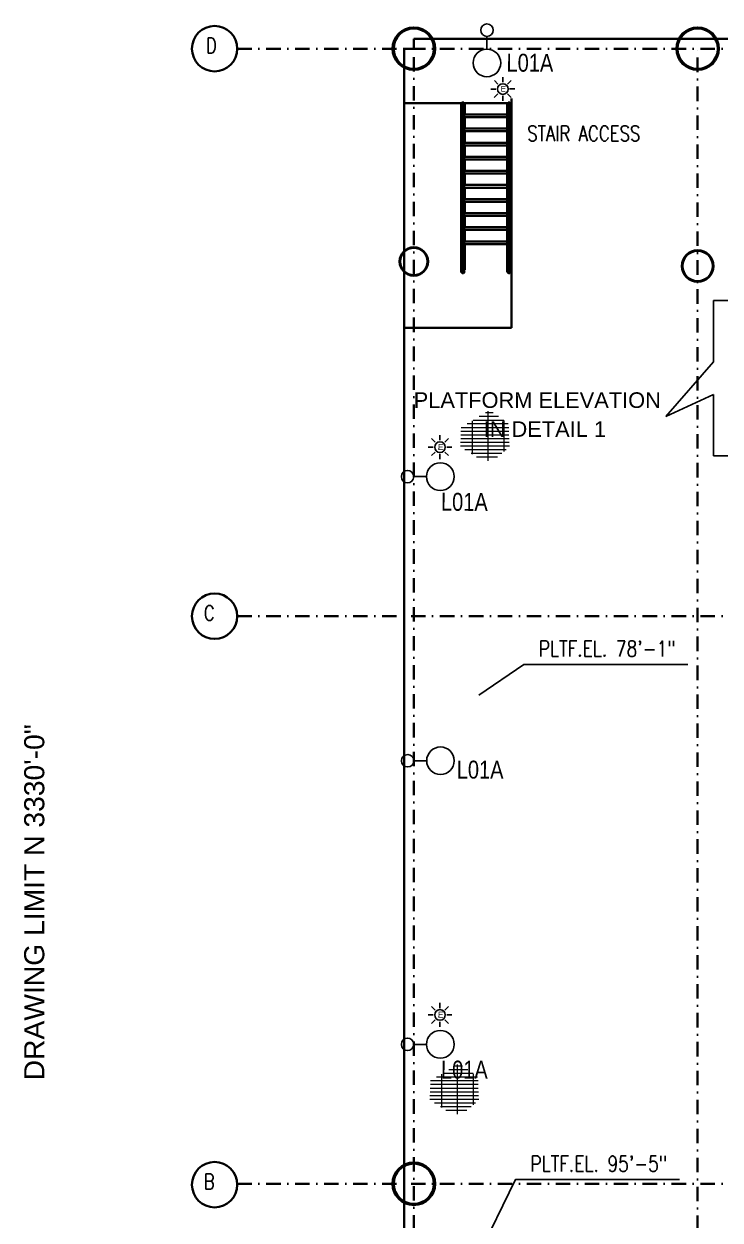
# Model space of a CAD drawing. Header units: inches. Extents: x 3135 to 9031, y -914 to 4011.
# Drawn here: x 3135 to 3723, y 2871 to 3882 of the extents above; entities that cross this region are included whole.
import ezdxf
from ezdxf.enums import TextEntityAlignment as Align

# ---------------------------------------------------------------- set-up
doc = ezdxf.new("R2010")
doc.units = ezdxf.units.IN
doc.header["$MEASUREMENT"] = 0
doc.linetypes.add('DASHDOT2', pattern=[12.700025, 6.350013, -3.175006, 0, -3.175006])
for name, color, linetype in [('Default', 7, 'Continuous'), ('E-LIGHTING', 41, 'Continuous'), ('TF_G_MATCHLINE', 7, 'Continuous'), ('TF_P_Stairs', 7, 'Continuous'), ('TF_P_Steel', 7, 'Continuous'), ('TF_S_GRATING', 7, 'Continuous')]:
    doc.layers.add(name, color=color, linetype=linetype)
doc.styles.add('Arial', font='arial.ttf')
doc.styles.add('ROMANS', font='romans.shx')

# ---------------------------------------------------------------- blocks, each defined once
blk = doc.blocks.new('TF_P_ELP_GRATING', base_point=(2.146, 13.23))
at = {"layer": 'TF_S_GRATING', "color": 8, "linetype": 'Continuous', "lineweight": 18}
for p, q in [((2.313, 13.474), (2.034, 13.474)), ((2.19, 13.523), (2.19, 12.866)), ((2.469, 13.328), (1.822, 13.328)), ((2.467, 13.279), (1.824, 13.279)), ((2.426, 13.377), (1.882, 13.377)), ((2.37, 13.425), (1.964, 13.425)), ((1.98, 13.435), (1.98, 12.994)), ((2.4, 13.399), (2.4, 12.99)), ((2.465, 13.23), (1.826, 13.23)), ((2.463, 13.182), (1.828, 13.182)), ((2.462, 13.133), (1.83, 13.133)), ((2.46, 13.084), (1.832, 13.084)), ((2.453, 13.035), (1.912, 13.035)), ((2.396, 12.987), (1.992, 12.987)), ((2.326, 12.938), (2.072, 12.938)), ((2.256, 12.889), (2.152, 12.889))]:
    blk.add_line(p, q, dxfattribs=at)
blk = doc.blocks.new('A$Cdd380a1b')
at = {"layer": 'Default', "color": 8, "linetype": 'Continuous', "lineweight": 35}
for centre in [(-76.5834, -5.1349), (-76.5834, -8.8849), (-76.5834, -12.6412)]:
    blk.add_circle(centre, 0.15, dxfattribs=at)
at = {"layer": 'TF_P_Stairs', "color": 8, "linetype": 'Continuous', "lineweight": 35}
for p, q in [((-74.9549, -5.4942), (-74.9549, -6.5959)), ((-74.9505, -6.5959), (-74.9505, -5.4942)), ((-74.9494, -5.5648), (-74.9494, -5.4981)), ((-74.9357, -5.4942), (-74.9357, -6.5959)), ((-74.9357, -5.4942), (-74.9357, -5.4942)), ((-74.9313, -5.4947), (-74.65, -5.4947)), ((-74.9313, -5.57), (-74.9313, -5.4947)), ((-74.65, -5.4942), (-74.65, -5.4947)), ((-74.65, -5.57), (-74.65, -5.4947)), ((-74.6456, -6.5959), (-74.6456, -5.4942)), ((-74.6445, -5.5648), (-74.6445, -5.4981)), ((-74.6308, -5.4942), (-74.6308, -5.4942)), ((-74.6308, -5.4942), (-74.6308, -6.5959)), ((-74.6263, -5.4942), (-74.6263, -6.5959)), ((-74.9494, -5.7883), (-74.9494, -5.5688)), ((-74.9313, -5.57), (-74.65, -5.57)), ((-74.9313, -5.6631), (-74.9313, -5.5878)), ((-74.9313, -5.5878), (-74.65, -5.5878)), ((-74.65, -5.57), (-74.65, -5.5878)), ((-74.65, -5.6631), (-74.65, -5.5878)), ((-74.6445, -5.7883), (-74.6445, -5.5688)), ((-74.9313, -5.6631), (-74.65, -5.6631)), ((-74.9313, -5.6809), (-74.65, -5.6809)), ((-74.9313, -5.7562), (-74.9313, -5.6809)), ((-74.65, -5.6631), (-74.65, -5.6809)), ((-74.65, -5.7562), (-74.65, -5.6809)), ((-74.9313, -5.7562), (-74.65, -5.7562)), ((-74.65, -5.7562), (-74.65, -5.774)), ((-74.9494, -6.0117), (-74.9494, -5.7922)), ((-74.9313, -5.8494), (-74.9313, -5.774)), ((-74.9313, -5.774), (-74.65, -5.774)), ((-74.65, -5.8494), (-74.65, -5.774)), ((-74.6445, -6.0117), (-74.6445, -5.7922)), ((-74.9313, -5.8494), (-74.65, -5.8494)), ((-74.9313, -5.9425), (-74.9313, -5.8671)), ((-74.9313, -5.8671), (-74.65, -5.8671)), ((-74.65, -5.8494), (-74.65, -5.8671)), ((-74.65, -5.9425), (-74.65, -5.8671)), ((-74.9313, -5.9425), (-74.65, -5.9425)), ((-74.9313, -5.9602), (-74.65, -5.9602)), ((-74.9313, -6.0356), (-74.9313, -5.9602)), ((-74.65, -5.9425), (-74.65, -5.9602)), ((-74.65, -6.0356), (-74.65, -5.9602)), ((-74.9494, -6.2352), (-74.9494, -6.0157)), ((-74.9313, -6.0356), (-74.65, -6.0356)), ((-74.9313, -6.0533), (-74.65, -6.0533)), ((-74.9313, -6.1287), (-74.9313, -6.0533)), ((-74.65, -6.0356), (-74.65, -6.0533)), ((-74.65, -6.1287), (-74.65, -6.0533)), ((-74.6445, -6.2352), (-74.6445, -6.0157)), ((-74.9313, -6.1287), (-74.65, -6.1287)), ((-74.9313, -6.2218), (-74.9313, -6.1464)), ((-74.9313, -6.1464), (-74.65, -6.1464)), ((-74.65, -6.1287), (-74.65, -6.1464)), ((-74.65, -6.2218), (-74.65, -6.1464)), ((-74.9494, -6.4587), (-74.9494, -6.2391)), ((-74.9313, -6.2218), (-74.65, -6.2218)), ((-74.9313, -6.3149), (-74.9313, -6.2395)), ((-74.9313, -6.2395), (-74.65, -6.2395)), ((-74.65, -6.2218), (-74.65, -6.2395)), ((-74.65, -6.3149), (-74.65, -6.2395)), ((-74.6445, -6.4587), (-74.6445, -6.2391)), ((-74.9313, -6.3149), (-74.65, -6.3149)), ((-74.65, -6.3149), (-74.65, -6.3326)), ((-74.9313, -6.408), (-74.9313, -6.3326)), ((-74.9313, -6.3326), (-74.65, -6.3326)), ((-74.65, -6.408), (-74.65, -6.3326)), ((-74.9494, -6.5959), (-74.9494, -6.4626)), ((-74.9313, -6.408), (-74.65, -6.408)), ((-74.9313, -6.5959), (-74.9313, -6.4257)), ((-74.9313, -6.4257), (-74.65, -6.4257)), ((-74.65, -6.408), (-74.65, -6.4257)), ((-74.65, -6.5959), (-74.65, -6.4257)), ((-74.6445, -6.5959), (-74.6445, -6.4626)), ((-74.9549, -6.5959), (-74.9549, -6.6114)), ((-74.9505, -6.6114), (-74.9505, -6.5959)), ((-74.9494, -6.6114), (-74.9494, -6.5959)), ((-74.9357, -6.5959), (-74.9357, -6.6114)), ((-74.6456, -6.6114), (-74.6456, -6.5959)), ((-74.6445, -6.6114), (-74.6445, -6.5959)), ((-74.6308, -6.5959), (-74.6308, -6.6114)), ((-74.6263, -6.5959), (-74.6263, -6.6114))]:
    blk.add_line(p, q, dxfattribs=at)
for centre, major_axis, start_param, end_param in [((-74.9431, -5.4942), (-0.00742, 0), 2.581806, 6.283185), ((-74.9431, -5.4942), (-0.00742, 0), 0, 0.559787), ((-74.6382, -5.4942), (0.00742, 0), 5.723399, 9.424778), ((-74.6382, -5.4942), (-0.00742, 0), 0, 0.559787), ((-74.9431, -6.6114), (-0.00742, 0), 0, 3.141593), ((-74.6382, -6.6114), (-0.00742, 0), 0, 3.141593)]:
    blk.add_ellipse(centre, major_axis=major_axis, ratio=0.642788, start_param=start_param, end_param=end_param, dxfattribs=at)
for centre in [(-74.9431, -5.4942), (-74.6382, -5.4942)]:
    blk.add_ellipse(centre, major_axis=(-0.00629, 0), ratio=0.642788, dxfattribs=at)
for points, degree, knots in [([(-74.9549, -6.6062), (-74.9549, -6.6114), (-74.9505, -6.6114)], 1, [0.5007248, 0.5007248, 0.625, 0.6483086, 0.6483086]), ([(-74.9505, -6.6114), (-74.9549, -6.6114), (-74.9549, -6.6062)], 1, [0.3516914, 0.3516914, 0.375, 0.4992752, 0.4992752]), ([(-74.9357, -6.6114), (-74.9357, -6.6131), (-74.9363, -6.6148), (-74.9373, -6.616), (-74.9377, -6.6165), (-74.9381, -6.6169), (-74.9386, -6.6173), (-74.9389, -6.6176), (-74.9393, -6.6178), (-74.9397, -6.618), (-74.94, -6.6182), (-74.9403, -6.6183), (-74.9406, -6.6184), (-74.9411, -6.6186), (-74.9416, -6.6187), (-74.9422, -6.6188), (-74.9425, -6.6188), (-74.9429, -6.6189), (-74.9433, -6.6188), (-74.9436, -6.6188), (-74.9439, -6.6188), (-74.9443, -6.6188), (-74.9446, -6.6187), (-74.945, -6.6186), (-74.9454, -6.6185), (-74.9458, -6.6183), (-74.9463, -6.6181), (-74.9467, -6.6179), (-74.9473, -6.6176), (-74.9479, -6.6171), (-74.9484, -6.6167), (-74.9491, -6.6159), (-74.9497, -6.6149), (-74.9501, -6.614), (-74.9504, -6.6131), (-74.9505, -6.6122), (-74.9505, -6.6114)], 3, [0.5, 0.5, 0.5, 0.5, 0.6, 0.6, 0.6, 0.641966, 0.641966, 0.641966, 0.6748614, 0.6748614, 0.6748614, 0.700042, 0.700042, 0.700042, 0.7359414, 0.7359414, 0.7359414, 0.7592914, 0.7592914, 0.7592914, 0.7801395, 0.7801395, 0.7801395, 0.8026533, 0.8026533, 0.8026533, 0.8309393, 0.8309393, 0.8309393, 0.8716277, 0.8716277, 0.8716277, 0.9373461, 0.9373461, 0.9373461, 1, 1, 1, 1]), ([(-74.9484, -6.6147), (-74.9484, -6.6148), (-74.9484, -6.6149), (-74.9483, -6.6149), (-74.948, -6.6154), (-74.9476, -6.6159), (-74.9471, -6.6163), (-74.9468, -6.6165), (-74.9464, -6.6168), (-74.9461, -6.617), (-74.9458, -6.6171), (-74.9456, -6.6172), (-74.9453, -6.6173), (-74.9449, -6.6175), (-74.9445, -6.6176), (-74.944, -6.6176), (-74.9437, -6.6177), (-74.9434, -6.6177), (-74.9431, -6.6177), (-74.9428, -6.6177), (-74.9426, -6.6177), (-74.9423, -6.6177), (-74.942, -6.6176), (-74.9417, -6.6176), (-74.9414, -6.6175), (-74.941, -6.6174), (-74.9407, -6.6172), (-74.9404, -6.6171), (-74.9399, -6.6169), (-74.9395, -6.6166), (-74.9391, -6.6163), (-74.9386, -6.6158), (-74.9381, -6.6153), (-74.9378, -6.6147)], 3, [0.0939522, 0.0939522, 0.0939522, 0.0939522, 0.1, 0.1, 0.1, 0.1427815, 0.1427815, 0.1427815, 0.1708618, 0.1708618, 0.1708618, 0.1907371, 0.1907371, 0.1907371, 0.2214452, 0.2214452, 0.2214452, 0.243705, 0.243705, 0.243705, 0.2646154, 0.2646154, 0.2646154, 0.2880812, 0.2880812, 0.2880812, 0.318716, 0.318716, 0.318716, 0.3649874, 0.3649874, 0.3649874, 0.4179765, 0.4179765, 0.4179765, 0.4179765]), ([(-74.9357, -6.6114), (-74.9313, -6.6114), (-74.9313, -6.6114)], 1, [0.72669142, 0.72669142, 0.75, 0.75003161, 0.75003161]), ([(-74.9313, -6.6114), (-74.9313, -6.6114), (-74.9357, -6.6114)], 1, [0.24996839, 0.24996839, 0.25, 0.27330858, 0.27330858]), ([(-74.6456, -6.6114), (-74.65, -6.6114), (-74.65, -6.5959)], 1, [0.72669142, 0.72669142, 0.75, 0.76599281, 0.76599281]), ([(-74.6308, -6.6114), (-74.6308, -6.6131), (-74.6314, -6.6148), (-74.6323, -6.616), (-74.6327, -6.6165), (-74.6332, -6.6169), (-74.6336, -6.6173), (-74.634, -6.6176), (-74.6344, -6.6178), (-74.6347, -6.618), (-74.635, -6.6182), (-74.6354, -6.6183), (-74.6357, -6.6184), (-74.6362, -6.6186), (-74.6367, -6.6187), (-74.6372, -6.6188), (-74.6376, -6.6188), (-74.638, -6.6189), (-74.6383, -6.6188), (-74.6387, -6.6188), (-74.639, -6.6188), (-74.6394, -6.6188), (-74.6397, -6.6187), (-74.6401, -6.6186), (-74.6405, -6.6185), (-74.6409, -6.6183), (-74.6414, -6.6181), (-74.6418, -6.6179), (-74.6424, -6.6176), (-74.643, -6.6171), (-74.6434, -6.6167), (-74.6442, -6.6159), (-74.6448, -6.6149), (-74.6451, -6.614), (-74.6455, -6.6131), (-74.6456, -6.6122), (-74.6456, -6.6114)], 3, [0.5, 0.5, 0.5, 0.5, 0.6, 0.6, 0.6, 0.641966, 0.641966, 0.641966, 0.6748614, 0.6748614, 0.6748614, 0.700042, 0.700042, 0.700042, 0.7359414, 0.7359414, 0.7359414, 0.7592914, 0.7592914, 0.7592914, 0.7801395, 0.7801395, 0.7801395, 0.8026533, 0.8026533, 0.8026533, 0.8309393, 0.8309393, 0.8309393, 0.8716277, 0.8716277, 0.8716277, 0.9373461, 0.9373461, 0.9373461, 1, 1, 1, 1]), ([(-74.6435, -6.6147), (-74.6435, -6.6148), (-74.6434, -6.6149), (-74.6434, -6.6149), (-74.6431, -6.6154), (-74.6427, -6.6159), (-74.6422, -6.6163), (-74.6419, -6.6165), (-74.6415, -6.6168), (-74.6412, -6.617), (-74.6409, -6.6171), (-74.6406, -6.6172), (-74.6404, -6.6173), (-74.64, -6.6175), (-74.6395, -6.6176), (-74.6391, -6.6176), (-74.6388, -6.6177), (-74.6385, -6.6177), (-74.6382, -6.6177), (-74.6379, -6.6177), (-74.6376, -6.6177), (-74.6374, -6.6177), (-74.6371, -6.6176), (-74.6368, -6.6176), (-74.6365, -6.6175), (-74.6361, -6.6174), (-74.6358, -6.6172), (-74.6355, -6.6171), (-74.635, -6.6169), (-74.6346, -6.6166), (-74.6341, -6.6163), (-74.6337, -6.6158), (-74.6332, -6.6153), (-74.6328, -6.6147)], 3, [0.0939522, 0.0939522, 0.0939522, 0.0939522, 0.1, 0.1, 0.1, 0.1427815, 0.1427815, 0.1427815, 0.1708618, 0.1708618, 0.1708618, 0.1907371, 0.1907371, 0.1907371, 0.2214452, 0.2214452, 0.2214452, 0.243705, 0.243705, 0.243705, 0.2646154, 0.2646154, 0.2646154, 0.2880812, 0.2880812, 0.2880812, 0.318716, 0.318716, 0.318716, 0.3649874, 0.3649874, 0.3649874, 0.4179765, 0.4179765, 0.4179765, 0.4179765]), ([(-74.6263, -6.6062), (-74.6263, -6.6114), (-74.6308, -6.6114)], 1, [0.5007251, 0.5007251, 0.625, 0.6483086, 0.6483086])]:
    blk.add_open_spline(points, degree=degree, knots=knots, dxfattribs=at)
at = {"layer": 'TF_P_Steel', "color": 8, "linetype": 'Continuous', "lineweight": 35}
for p, q in [((-75.332, -5.2511), (-75.332, -5.1349)), ((-75.332, -5.1349), (-75.3172, -5.1349)), ((-75.332, -12.6349), (-75.332, -5.1349)), ((-75.3219, -5.1349), (-75.3172, -5.1349)), ((-75.3172, -5.1349), (-75.2672, -5.1349)), ((-75.151, -5.0701), (-75.2672, -5.0701)), ((-75.2672, -5.0845), (-75.2672, -5.0701)), ((-75.2672, -5.0845), (-75.2672, -5.0802)), ((-75.2672, -5.1349), (-75.2672, -5.0845)), ((-73.5171, -5.0701), (-75.1423, -5.0701)), ((-73.3922, -5.0701), (-73.5084, -5.0701)), ((-73.276, -5.0701), (-73.3922, -5.0701)), ((-71.585, -5.0701), (-73.2673, -5.0701)), ((-75.332, -6.4734), (-75.332, -5.2598)), ((-75.332, -5.4942), (-74.6225, -5.4942)), ((-74.6225, -6.4865), (-74.6225, -5.4631)), ((-74.6225, -6.9788), (-74.6225, -5.4942)), ((-75.332, -6.4865), (-75.332, -6.479)), ((-75.332, -6.6033), (-75.332, -6.5959)), ((-75.332, -7.6921), (-75.332, -6.609)), ((-75.0719, -6.9788), (-75.332, -6.9788)), ((-75.0719, -6.9788), (-74.6225, -6.9788)), ((-75.332, -16.4498), (-75.332, -12.6349))]:
    blk.add_line(p, q, dxfattribs=at)
at = {"layer": 'TF_P_Steel', "color": 8, "linetype": 'DASHDOT2', "lineweight": 35, "ltscale": 0.015}
for points in [[(-76.4334, -5.1349), (-54.6422, -5.1351)], [(-75.2672, -17.3367), (-75.2672, -5.1349)], [(-73.3931, -17.3403), (-73.3922, -5.1349)], [(-76.4334, -8.8849), (-54.6422, -8.8849)], [(-76.4334, -12.6349), (-54.6422, -12.6349)]]:
    blk.add_lwpolyline(points, dxfattribs=at)
at = {"layer": 'TF_P_Steel', "color": 8, "linetype": 'Continuous', "lineweight": 35}
for centre, radius in [((-75.2672, -5.1349), 0.1407), ((-75.2672, -5.1349), 0.133), ((-73.3922, -5.1349), 0.1407), ((-73.3922, -5.1349), 0.1407), ((-73.3922, -5.1349), 0.133), ((-75.2672, -6.5412), 0.0938), ((-75.2672, -6.5412), 0.0898), ((-73.3922, -6.5709), 0.1044), ((-73.3922, -6.5709), 0.1), ((-75.2672, -12.6349), 0.1407), ((-75.2672, -12.6349), 0.133)]:
    blk.add_circle(centre, radius, dxfattribs=at)
at = {"layer": 'Default', "color": 8, "linetype": 'Continuous', "lineweight": 35, "xscale": -0.5, "yscale": 0.5, "zscale": 0.5, "rotation": 180}
for p in [(-74.7976, -7.7122), (-74.9996, -12.0287)]:
    blk.add_blockref('TF_P_ELP_GRATING', p, dxfattribs=at)
at = {"layer": 'Default', "color": 8, "style": 'ROMANS', "width": 0.8}
for s, p in [('D', (-76.6406, -5.0639)), ('STAIR ACCESS', (-74.5178, -5.6452)), ('C', (-76.6545, -8.814)), ('B', (-76.6545, -12.5703))]:
    blk.add_text(s, height=0.1, dxfattribs=at).set_placement(p, align=Align.TOP_LEFT)
at = {"layer": 'TF_G_MATCHLINE', "color": 7, "style": 'Arial', "width": 1.006371}
blk.add_text('DRAWING LIMIT N 3330\'-0"', height=0.132812, rotation=90, dxfattribs=at).set_placement((-77.8413, -10.7751), align=Align.TOP_CENTER)
blk = doc.blocks.new('*U30')
at = {"color": 4, "linetype": 'ByBlock', "lineweight": -2}
blk.add_circle((0, 0), 112, dxfattribs=at)
at = {"color": 8}
blk.add_wipeout([(842, 0), (841, 16), (840, 31), (837, 47), (834, 62), (829, 77), (824, 92), (818, 106), (811, 120), (803, 134), (794, 146), (784, 159), (774, 171), (763, 182), (751, 192), (739, 202), (726, 210), (713, 218), (699, 225), (684, 232), (670, 237), (654, 241), (639, 245), (624, 247), (608, 249), (593, 249), (577, 249), (561, 247), (546, 245), (531, 241), (515, 237), (501, 232), (486, 225), (472, 218), (459, 210), (446, 202), (434, 192), (422, 182), (411, 171), (401, 159), (391, 146), (382, 134), (374, 120), (367, 106), (361, 92), (356, 77), (351, 62), (348, 47), (345, 31), (344, 16), (343, 0), (344, -16), (345, -31), (348, -47), (351, -62), (356, -77), (361, -92), (367, -106), (374, -120), (382, -134), (391, -146), (401, -159), (411, -171), (422, -182), (434, -192), (446, -202), (459, -210), (472, -218), (486, -225), (501, -232), (515, -237), (531, -241), (546, -245), (561, -247), (577, -249), (593, -249), (608, -249), (624, -247), (639, -245), (654, -241), (670, -237), (684, -232), (699, -225), (713, -218), (726, -210), (739, -202), (751, -192), (763, -182), (774, -171), (784, -159), (794, -146), (803, -134), (811, -120), (818, -106), (824, -92), (829, -77), (834, -62), (837, -47), (840, -31), (841, -16)], dxfattribs=at)
at = {"color": 4, "linetype": 'ByBlock', "lineweight": -2}
blk.add_line((343, 0), (112, 0), dxfattribs=at)
blk.add_circle((593, 0), 249, dxfattribs=at)
at = {"color": 4, "insert": (888, 2), "char_height": 324, "attachment_point": 1, "rotation": 359.7413, "style": 'Arial'}
blk.add_mtext_dynamic_manual_height_columns('{\\W0.8;L01A}', width=4053.6, gutter_width=4.41, heights=[0], dxfattribs=at)
blk = doc.blocks.new('*U31')
at = {"color": 3}
for points in [[(-2.8, -21.7), (-2.8, -17.3)], [(-6.9, -23.3), (-9.9, -20.3)], [(1.3, -23.3), (4.4, -20.3)], [(3, -27.4), (7.3, -27.4)], [(-6.9, -31.5), (-9.9, -34.6)], [(-2.8, -33.2), (-2.8, -37.5)], [(1.3, -31.5), (4.4, -34.6)]]:
    blk.add_lwpolyline(points, dxfattribs=at)
at = {"color": 4, "linetype": 'ByBlock', "lineweight": -2}
blk.add_circle((-27.7, 0), 5.26, dxfattribs=at)
at = {"color": 3}
blk.add_circle((-2.8, -27.4), 4.47, dxfattribs=at)
at = {"color": 4, "insert": (-0.1, -25.6), "char_height": 5.03, "attachment_point": 1, "rotation": 269.7752, "style": 'Arial'}
blk.add_mtext_dynamic_manual_height_columns('E', width=62.916, gutter_width=0.0684, heights=[0], dxfattribs=at)
at = {"color": 8}
blk.add_wipeout([(-27.7, -39.4), (-27, -39.4), (-26.2, -39.3), (-25.5, -39.2), (-24.8, -39), (-24.1, -38.8), (-23.4, -38.6), (-22.7, -38.3), (-22.1, -37.9), (-21.4, -37.6), (-20.8, -37.2), (-20.3, -36.7), (-19.7, -36.2), (-19.2, -35.7), (-18.7, -35.1), (-18.3, -34.6), (-17.9, -34), (-17.5, -33.3), (-17.1, -32.7), (-16.9, -32), (-16.6, -31.3), (-16.4, -30.6), (-16.2, -29.9), (-16.1, -29.2), (-16.1, -28.5), (-16, -27.7), (-16.1, -27), (-16.1, -26.3), (-16.2, -25.5), (-16.4, -24.8), (-16.6, -24.1), (-16.9, -23.4), (-17.2, -22.8), (-17.5, -22.1), (-17.9, -21.5), (-18.3, -20.9), (-18.7, -20.3), (-19.2, -19.7), (-19.7, -19.2), (-20.3, -18.7), (-20.8, -18.3), (-21.5, -17.9), (-22.1, -17.5), (-22.7, -17.2), (-23.4, -16.9), (-24.1, -16.6), (-24.8, -16.4), (-25.5, -16.3), (-26.2, -16.2), (-27, -16.1), (-27.7, -16.1), (-28.4, -16.1), (-29.2, -16.2), (-29.9, -16.3), (-30.6, -16.4), (-31.3, -16.6), (-32, -16.9), (-32.7, -17.2), (-33.3, -17.5), (-33.9, -17.9), (-34.5, -18.3), (-35.1, -18.8), (-35.7, -19.2), (-36.2, -19.8), (-36.7, -20.3), (-37.1, -20.9), (-37.5, -21.5), (-37.9, -22.1), (-38.2, -22.8), (-38.5, -23.4), (-38.8, -24.1), (-39, -24.8), (-39.1, -25.5), (-39.3, -26.3), (-39.3, -27), (-39.3, -27.7), (-39.3, -28.5), (-39.3, -29.2), (-39.1, -29.9), (-39, -30.6), (-38.8, -31.3), (-38.5, -32), (-38.2, -32.7), (-37.9, -33.3), (-37.5, -34), (-37.1, -34.6), (-36.7, -35.2), (-36.2, -35.7), (-35.7, -36.2), (-35.1, -36.7), (-34.5, -37.2), (-33.9, -37.6), (-33.3, -37.9), (-32.6, -38.3), (-32, -38.6), (-31.3, -38.8), (-30.6, -39), (-29.9, -39.2), (-29.1, -39.3), (-28.4, -39.4)], dxfattribs=at)
at = {"color": 4, "linetype": 'ByBlock', "lineweight": -2}
blk.add_line((-27.7, -16.1), (-27.7, -5.3), dxfattribs=at)
at = {"color": 3}
blk.add_lwpolyline([(-8.5, -27.4), (-12.9, -27.4)], dxfattribs=at)
at = {"color": 4, "linetype": 'ByBlock', "lineweight": -2}
blk.add_circle((-27.7, -27.7), 11.7, dxfattribs=at)
at = {"color": 4, "insert": (-41.4, -28.3), "char_height": 15.153, "attachment_point": 1, "rotation": 269.7752, "style": 'Arial'}
blk.add_mtext_dynamic_manual_height_columns('{\\W0.8;L01A}', width=189.578, gutter_width=0.206, heights=[0], dxfattribs=at)
blk = doc.blocks.new('*U52')
at = {"color": 3}
for points in [[(18, 17.5), (14.9, 20.6)], [(22, 19.2), (22, 23.6)], [(26.1, 17.5), (29.2, 20.6)], [(27.8, 13.5), (32.2, 13.5)], [(22.1, 7.7), (22.1, 3.4)], [(26.1, 9.4), (29.2, 6.3)]]:
    blk.add_lwpolyline(points, dxfattribs=at)
blk.add_circle((22.1, 13.5), 4.47, dxfattribs=at)
at = {"color": 4, "linetype": 'ByBlock', "lineweight": -2}
blk.add_circle((-27.7, 0), 5.26, dxfattribs=at)
at = {"color": 4, "attachment_point": 1, "rotation": 89.8623, "style": 'Arial'}
for s, width, gutter_width, insert, char_height in [('{\\W0.8;L01A}', 189.578, 0.206, (-7.8, 16.6), 15.153), ('E', 62.916, 0.0684, (19.4, 11.6), 5.03)]:
    blk.add_mtext_dynamic_manual_height_columns(s, width=width, gutter_width=gutter_width, heights=[0], dxfattribs=dict(at, insert=insert, char_height=char_height))
at = {"color": 8}
blk.add_wipeout([(11.7, 0.1), (11.6, 0.8), (11.6, 1.5), (11.4, 2.2), (11.3, 3), (11.1, 3.7), (10.8, 4.4), (10.5, 5), (10.2, 5.7), (9.8, 6.3), (9.4, 6.9), (9, 7.5), (8.5, 8), (8, 8.6), (7.4, 9), (6.8, 9.5), (6.2, 9.9), (5.6, 10.3), (4.9, 10.6), (4.3, 10.9), (3.6, 11.1), (2.9, 11.3), (2.2, 11.5), (1.4, 11.6), (0.7, 11.7), (0, 11.7), (-0.8, 11.7), (-1.5, 11.6), (-2.2, 11.5), (-2.9, 11.3), (-3.6, 11.1), (-4.3, 10.9), (-5, 10.6), (-5.6, 10.2), (-6.3, 9.9), (-6.9, 9.5), (-7.4, 9), (-8, 8.5), (-8.5, 8), (-9, 7.5), (-9.4, 6.9), (-9.9, 6.3), (-10.2, 5.6), (-10.6, 5), (-10.8, 4.3), (-11.1, 3.6), (-11.3, 2.9), (-11.5, 2.2), (-11.6, 1.5), (-11.6, 0.7), (-11.7, 0), (-11.6, -0.7), (-11.6, -1.4), (-11.4, -2.2), (-11.3, -2.9), (-11.1, -3.6), (-10.8, -4.3), (-10.5, -4.9), (-10.2, -5.6), (-9.8, -6.2), (-9.4, -6.8), (-9, -7.4), (-8.5, -8), (-8, -8.5), (-7.4, -9), (-6.8, -9.4), (-6.2, -9.8), (-5.6, -10.2), (-4.9, -10.5), (-4.3, -10.8), (-3.6, -11), (-2.9, -11.3), (-2.2, -11.4), (-1.4, -11.5), (-0.7, -11.6), (0, -11.6), (0.8, -11.6), (1.5, -11.5), (2.2, -11.4), (2.9, -11.2), (3.6, -11), (4.3, -10.8), (5, -10.5), (5.6, -10.2), (6.3, -9.8), (6.9, -9.4), (7.4, -8.9), (8, -8.4), (8.5, -7.9), (9, -7.4), (9.4, -6.8), (9.9, -6.2), (10.2, -5.6), (10.6, -4.9), (10.8, -4.2), (11.1, -3.5), (11.3, -2.8), (11.5, -2.1), (11.6, -1.4), (11.6, -0.7)], dxfattribs=at)
at = {"color": 4, "linetype": 'ByBlock', "lineweight": -2}
blk.add_line((-11.7, 0), (-22.4, 0), dxfattribs=at)
at = {"color": 3}
for points in [[(16.3, 13.5), (12, 13.4)], [(18, 9.4), (14.9, 6.3)]]:
    blk.add_lwpolyline(points, dxfattribs=at)
at = {"color": 4, "linetype": 'ByBlock', "lineweight": -2}
blk.add_circle((0, 0), 11.7, dxfattribs=at)

msp = doc.modelspace()

# ---------------------------------------------------------------- block references
at = {"xscale": 128, "yscale": 128, "zscale": 128}
msp.add_blockref('A$Cdd380a1b', (13098.6, 4518.8), dxfattribs=at)

# ---------------------------------------------------------------- next in the draw order: linework, layer by layer
at = {"color": 0}
for p, q in [((3943, 3648.5), (3717.9, 3648.5)), ((3717.9, 3596.8), (3677.5, 3550.3)), ((3677.5, 3550.3), (3717.9, 3569.1)), ((3717.9, 3517.1), (4672.9, 3517))]:
    msp.add_line(p, q, dxfattribs=at)
for points in [[(3717.9, 3648.5), (3717.9, 3596.8)], [(3717.9, 3569.1), (3717.9, 3517.1)]]:
    msp.add_lwpolyline(points, dxfattribs=at)
at = {"color": 8}
for points in [[(3519.4, 3314.8), (3557.5, 3340.8), (3696.1, 3340.8)], [(3518.4, 2839.7), (3550.4, 2905.2), (3689.1, 2905.2)]]:
    msp.add_lwpolyline(points, dxfattribs=at)

# ---------------------------------------------------------------- next in the draw order: block references
at = {"layer": 'E-LIGHTING', "color": 3}
for name, p, rotation in [('*U52', (3526.2, 3849.5), 269.9129640520016), ('*U31', (3459.1, 3047.1), 90.00000000000001)]:
    msp.add_blockref(name, p, dxfattribs=dict(at, rotation=rotation))
at = {"layer": 'E-LIGHTING', "xscale": 0.04676794374954184, "yscale": 0.04676794374954184, "zscale": 0.04676794374954184, "rotation": 0.03390637095415738}
msp.add_blockref('*U30', (3459.2, 3259.3), dxfattribs=at)

# ---------------------------------------------------------------- next in the draw order: texts
at = {"layer": 'Default', "color": 7, "style": 'Arial'}
for s, p in [('PLATFORM ELEVATION', (3568.8, 3564.3)), ('IN DETAIL 1', (3575.2, 3539.8))]:
    msp.add_text(s, height=13.2, dxfattribs=at).set_placement(p, align=Align.MIDDLE_CENTER)

# ---------------------------------------------------------------- next in the draw order: block references
at = {"layer": 'E-LIGHTING', "color": 3, "rotation": 90.00000000000001}
msp.add_blockref('*U31', (3459.1, 3527.3), dxfattribs=at)

# ---------------------------------------------------------------- next in the draw order: wipeouts: each hides what was drawn before it
at = {"color": 3}
for points in [[(3699.8, 3365.6), (3556.1, 3364.6), (3555.2, 3342.9), (3700.3, 3344.9)], [(3692.8, 2929.9), (3549.1, 2929), (3548.2, 2907.2), (3693.3, 2909.3)]]:
    msp.add_wipeout(points, dxfattribs=at)

# ---------------------------------------------------------------- next in the draw order: texts
at = {"layer": 'Default', "color": 8, "style": 'ROMANS', "width": 0.8}
for s, p in [('PLTF.EL. 78\'-1"', (3628, 3354.1)), ('PLTF.EL. 95\'-5"', (3620.9, 2918.4))]:
    msp.add_text(s, height=13.2, dxfattribs=at).set_placement(p, align=Align.MIDDLE_CENTER)

doc.saveas('drawing.dxf')
